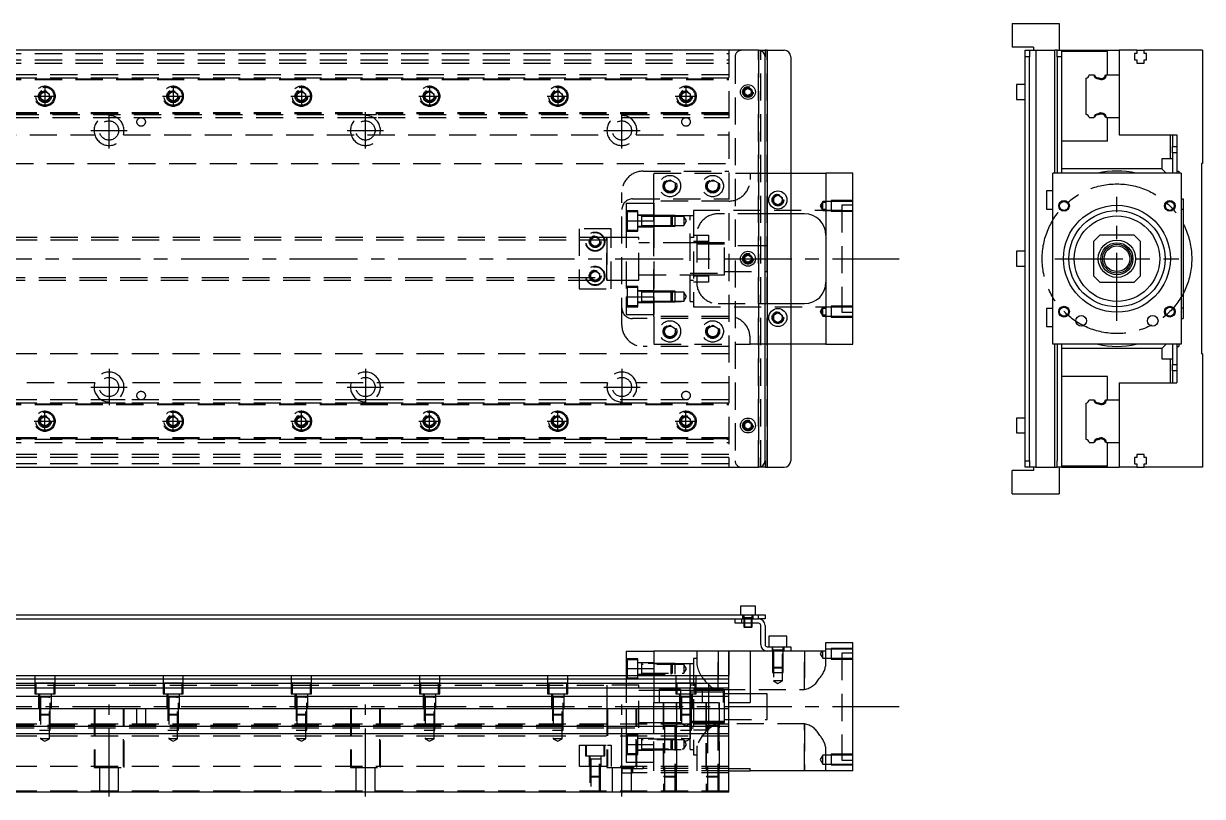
# Model space of a CAD drawing. Extents: x -29 to 1059, y -312 to 112.
# Drawn here: x 507 to 1059, y -251 to 110 of the extents above; entities that cross this region are included whole.
import ezdxf

# ---------------------------------------------------------------- set-up
doc = ezdxf.new("R2010")
doc.units = 0
doc.linetypes.add('CENTER', pattern=[50.8, 31.75, -6.35, 6.35, -6.35])
doc.linetypes.add('DASHED', pattern=[19.05, 12.7, -6.35])
doc.layers.get('0').update_dxf_attribs({"linetype": 'CONTINUOUS'})
doc.layers.add('CENTER', color=1, linetype='CENTER')

msp = doc.modelspace()

# ---------------------------------------------------------------- linework, layer by layer
at = {"color": 7, "linetype": 'CONTINUOUS'}
for p, q in [((969.68, 110), (969.68, 99)), ((969.68, 110), (991.68, 110)), ((991.68, 110), (991.68, 97.5)), ((851, 97.5), (3, 97.5)), ((851, 97.5), (854, 97.5)), ((854, 97.5), (854, 94.5)), ((855, 97.5), (854, 97.5)), ((854, -94.5), (854, 94.5)), ((855, 97.5), (855, -97.5)), ((855, 97.5), (863, 97.5)), ((866, 94.5), (866, -94.5)), ((979.68, 99), (969.68, 99)), ((975.68, 97.5), (977.68, 97.5)), ((975.68, 94.5), (975.68, 97.5)), ((977.68, 94.5), (975.68, 94.5)), ((975.68, -94.5), (975.68, 94.5)), ((977.68, 97.5), (977.68, 94.5)), ((977.68, 97.5), (980.68, 97.5)), ((977.68, -94.5), (977.68, 94.5)), ((979.68, 99), (979.68, 97.5)), ((980.68, 97.5), (980.68, -97.5)), ((980.68, 97.5), (989.68, 97.5)), ((989.68, 40), (989.68, 97.5)), ((990.68, 97.5), (989.68, 97.5)), ((990.68, 97.5), (992.68, 97.5)), ((990.68, 94.5), (990.68, 97.5)), ((992.68, 94.5), (990.68, 94.5)), ((990.68, 94.5), (990.68, 40)), ((992.68, 97.5), (992.68, 94.5)), ((992.68, 97.5), (1019.68, 97.5)), ((1014.18, 97), (992.68, 97)), ((992.68, 94.5), (992.68, 40)), ((1014.18, 86), (1014.18, 97)), ((1019.68, 97.5), (1019.68, 86)), ((1027.98, 97.5), (1019.68, 97.5)), ((1027.98, 96), (1026.83, 96)), ((1026.83, 96), (1026.83, 93)), ((1027.98, 97.5), (1031.38, 97.5)), ((1027.98, 97.5), (1027.98, 96)), ((1031.38, 96), (1031.38, 97.5)), ((1058.68, 97.5), (1031.38, 97.5)), ((1032.53, 96), (1031.38, 96)), ((1032.53, 93), (1032.53, 96)), ((1058.68, 97.5), (1058.68, 44.5)), ((1026.83, 93), (1027.98, 93)), ((1027.98, 93), (1027.98, 91.5)), ((1027.98, 91.5), (1031.38, 91.5)), ((1031.38, 91.5), (1031.38, 93)), ((1031.38, 93), (1032.53, 93)), ((1004.18, 84.460392), (1004.18, 67.539608)), ((1005.719608, 86), (1007.80154, 86)), ((1007.80154, 86), (1008.20668, 86)), ((1013.357372, 86), (1013.861934, 86)), ((1013.861934, 86), (1019.68, 86)), ((1019.68, 86), (1019.68, 66)), ((1019.68, 86), (1019.68, 66)), ((844.5, 78.866026), (846, 79.73205)), ((844.5, 77.133974), (844.5, 78.866026)), ((846, 79.73205), (847.5, 78.866026)), ((847.5, 78.866026), (847.5, 77.133974)), ((971.68, 81.5), (971.68, 78)), ((975.68, 81.5), (971.68, 81.5)), ((971.68, 78), (971.68, 74.5)), ((846, 76.26795), (844.5, 77.133974)), ((847.5, 77.133974), (846, 76.26795)), ((971.68, 74.5), (975.68, 74.5)), ((1005.719608, 66), (1007.80154, 66)), ((1008.20668, 66), (1007.80154, 66)), ((1013.861934, 66), (1013.357372, 66)), ((1013.861934, 66), (1019.68, 66)), ((1014.18, 55), (1014.18, 66)), ((1019.68, 66), (1019.68, 58)), ((1019.68, 58), (1046.68, 58)), ((1043.68, 46.75), (1043.68, 58)), ((1044.68, 58), (1044.68, 52.5)), ((1046.68, 58), (1046.68, 41)), ((1014.18, 55), (992.68, 55)), ((1044.68, 52.5), (1046.68, 52.5)), ((1044.68, 49.5), (1044.68, 52.5)), ((1039.68, 46.75), (1039.68, 42.5)), ((1044.68, 46.75), (1039.68, 46.75)), ((1046.68, 49.5), (1044.68, 49.5)), ((1044.68, 49.5), (1044.68, 40)), ((1058.68, 44.5), (1058.18, 44.5)), ((1058.18, 44.5), (1058.18, -44.5)), ((866, 40), (882.5, 40)), ((882.5, 40), (882.5, -40)), ((895, 40), (882.5, 40)), ((895, -40), (895, 40)), ((988.68, -40), (988.68, 40)), ((1048.68, 40), (988.68, 40)), ((1039.68, 42), (992.68, 42)), ((1039.68, 42.5), (1039.68, 42)), ((1041.68, 40), (1039.68, 42)), ((1046.68, 41), (1047.68, 41)), ((1046.68, 41), (1046.68, 40)), ((1047.68, 41), (1047.68, 40)), ((1048.68, 40), (1048.68, -40)), ((858, 28.6547), (860, 29.809402)), ((858, 26.3453), (858, 28.6547)), ((860, 29.809402), (862, 28.6547)), ((862, 28.6547), (862, 26.3453)), ((985.68, 31.75), (985.68, 27.5)), ((988.68, 31.75), (985.68, 31.75)), ((1048.68, 28), (1049.68, 28)), ((1049.68, 28), (1049.68, -28)), ((860, 25.190598), (858, 26.3453)), ((862, 26.3453), (860, 25.190598)), ((985.68, 27.5), (985.68, 23.25)), ((985.68, 23.25), (988.68, 23.25)), ((1049.68, 23), (1048.68, 23)), ((872.5, 21), (866, 21)), ((1010.68, 11), (1007.68, 8)), ((1007.68, 8), (1007.68, -8)), ((1026.68, 11), (1010.68, 11)), ((1029.68, 8), (1026.68, 11)), ((1029.68, -8), (1029.68, 8)), ((844.5, 0.866026), (846, 1.73205)), ((844.5, -0.866026), (844.5, 0.866026)), ((846, 1.73205), (847.5, 0.866026)), ((847.5, 0.866026), (847.5, -0.866026)), ((971.68, 3.5), (971.68, 0)), ((975.68, 3.5), (971.68, 3.5)), ((846, -1.73205), (844.5, -0.866026)), ((847.5, -0.866026), (846, -1.73205)), ((971.68, 0), (971.68, -3.5)), ((971.68, -3.5), (975.68, -3.5)), ((1007.68, -8), (1010.68, -11)), ((1010.68, -11), (1026.68, -11)), ((1026.68, -11), (1029.68, -8)), ((866, -21), (872.5, -21)), ((858, -26.3453), (860, -25.190598)), ((858, -28.6547), (858, -26.3453)), ((860, -25.190598), (862, -26.3453)), ((862, -26.3453), (862, -28.6547)), ((985.68, -23.25), (985.68, -27.5)), ((988.68, -23.25), (985.68, -23.25)), ((985.68, -27.5), (985.68, -31.75)), ((1048.68, -23), (1049.68, -23)), ((860, -29.809402), (858, -28.6547)), ((862, -28.6547), (860, -29.809402)), ((985.68, -31.75), (988.68, -31.75)), ((1048.68, -28), (1049.68, -28)), ((882.5, -40), (866, -40)), ((882.5, -40), (895, -40)), ((1048.68, -40), (988.68, -40)), ((989.68, -97.5), (989.68, -40)), ((990.68, -40), (990.68, -94.5)), ((992.68, -40), (992.68, -94.5)), ((1039.68, -42), (992.68, -42)), ((1039.68, -42), (1041.68, -40)), ((1039.68, -42), (1039.68, -42.5)), ((1039.68, -42.5), (1039.68, -46.75)), ((1044.68, -40), (1044.68, -49.5)), ((1046.28, -39.999994), (1046.28, -40.000852)), ((1046.68, -40), (1046.68, -41)), ((1046.68, -41), (1046.68, -58)), ((1046.68, -41), (1047.68, -41)), ((1047.68, -40), (1047.68, -41)), ((1039.68, -46.75), (1044.68, -46.75)), ((1043.68, -58), (1043.68, -46.75)), ((1044.68, -49.5), (1046.68, -49.5)), ((1044.68, -52.5), (1044.68, -49.5)), ((1058.68, -44.5), (1058.18, -44.5)), ((1058.68, -44.5), (1058.68, -97.5)), ((1014.18, -55), (992.68, -55)), ((1014.18, -66), (1014.18, -55)), ((1046.68, -52.5), (1044.68, -52.5)), ((1044.68, -52.5), (1044.68, -58)), ((1019.68, -58), (1019.68, -66)), ((1019.68, -58), (1046.68, -58)), ((1005.719608, -66), (1007.80154, -66)), ((1007.80154, -66), (1008.20668, -66)), ((1013.357372, -66), (1013.861934, -66)), ((1013.861934, -66), (1019.68, -66)), ((1019.68, -66), (1019.68, -86)), ((1019.68, -66), (1019.68, -86)), ((1004.18, -67.539608), (1004.18, -84.460392)), ((844.5, -77.133974), (846, -76.26795)), ((844.5, -78.866026), (844.5, -77.133974)), ((846, -76.26795), (847.5, -77.133974)), ((847.5, -77.133974), (847.5, -78.866026)), ((971.68, -74.5), (971.68, -78)), ((975.68, -74.5), (971.68, -74.5)), ((846, -79.73205), (844.5, -78.866026)), ((847.5, -78.866026), (846, -79.73205)), ((971.68, -78), (971.68, -81.5)), ((971.68, -81.5), (975.68, -81.5)), ((1005.719608, -86), (1007.80154, -86)), ((1008.20668, -86), (1007.80154, -86)), ((1013.861934, -86), (1013.357372, -86)), ((1013.861934, -86), (1019.68, -86)), ((1014.18, -97), (1014.18, -86)), ((1019.68, -86), (1019.68, -97.5)), ((1027.98, -93), (1026.83, -93)), ((1026.83, -93), (1026.83, -96)), ((1031.38, -91.5), (1027.98, -91.5)), ((1027.98, -91.5), (1027.98, -93)), ((1031.38, -93), (1031.38, -91.5)), ((1032.53, -93), (1031.38, -93)), ((1032.53, -96), (1032.53, -93)), ((3, -97.5), (851, -97.5)), ((854, -97.5), (851, -97.5)), ((854, -94.5), (854, -97.5)), ((854, -97.5), (855, -97.5)), ((855, -97.5), (863, -97.5)), ((969.68, -110), (969.68, -99)), ((979.68, -99), (969.68, -99)), ((975.68, -94.5), (977.68, -94.5)), ((975.68, -97.5), (975.68, -94.5)), ((977.68, -97.5), (975.68, -97.5)), ((977.68, -94.5), (977.68, -97.5)), ((980.68, -97.5), (977.68, -97.5)), ((979.68, -97.5), (979.68, -99)), ((980.68, -97.5), (989.68, -97.5)), ((989.68, -97.5), (990.68, -97.5)), ((990.68, -97.5), (990.68, -94.5)), ((992.68, -97.5), (990.68, -97.5)), ((991.68, -97.5), (991.68, -110)), ((992.68, -94.5), (992.68, -97.5)), ((1014.18, -97), (992.68, -97)), ((992.68, -97.5), (1019.68, -97.5)), ((1027.98, -97.5), (1019.68, -97.5)), ((1026.83, -96), (1027.98, -96)), ((1027.98, -96), (1027.98, -97.5)), ((1027.98, -97.5), (1031.38, -97.5)), ((1031.38, -97.5), (1031.38, -96)), ((1031.38, -96), (1032.53, -96)), ((1058.68, -97.5), (1031.38, -97.5)), ((969.68, -110), (991.68, -110)), ((849.5, -162.49), (842.5, -162.49)), ((842.5, -162.49), (842.5, -166.49)), ((849.5, -166.49), (849.5, -162.49)), ((502, -166.49), (851, -166.49)), ((502, -168.49), (843, -168.49)), ((840, -170.49), (840, -168.49)), ((843, -170.49), (840, -170.49)), ((843, -168.49), (851, -168.49)), ((843, -168.49), (843, -170.49)), ((843, -168.49), (851, -168.49)), ((851, -170.49), (843, -170.49)), ((844, -170.49002), (844, -172.14)), ((844.35, -170.49002), (844.35, -172.49)), ((847.65, -172.49), (847.65, -170.49002)), ((848, -172.14), (848, -170.49002)), ((851, -168.49), (851, -166.49)), ((851, -166.49), (854, -166.49)), ((854, -168.49), (851, -168.49)), ((854, -166.49), (854, -168.49)), ((844, -172.14), (848, -172.14)), ((844, -172.14), (844.35, -172.49)), ((847.65, -172.49), (844.35, -172.49)), ((847.65, -172.49), (848, -172.14)), ((852, -180.49), (852, -171.49)), ((854, -171.49), (854, -180.49)), ((864.25, -176.49), (855.75, -176.49)), ((855.75, -176.49), (855.75, -181.49)), ((864.25, -181.49), (864.25, -176.49)), ((855, -181.49), (863, -181.49)), ((863, -183.49), (863, -181.49)), ((863, -181.49), (866, -181.49)), ((866, -181.49), (866, -183.49)), ((882.5, -179.49), (895, -179.49)), ((882.5, -183.49), (882.5, -179.49)), ((895, -239.49), (895, -179.49)), ((789, -183.49), (802, -183.49)), ((789, -183.49), (789, -191.70658)), ((802, -183.49), (802, -194.99)), ((837, -183.49), (802, -183.49)), ((837, -194.99), (837, -183.49)), ((847, -183.49), (837, -183.49)), ((847, -183.49), (847, -207.49)), ((855, -183.49), (847, -183.49)), ((863, -183.49), (855, -183.49)), ((866, -183.49), (863, -183.49)), ((882.5, -183.49), (866, -183.49)), ((789, -191.70658), (789, -194.99)), ((789, -191.70658), (802, -191.70658)), ((501.5, -194.99), (837, -194.99)), ((501.5, -196.529608), (837, -196.529608)), ((837, -249.49), (837, -194.99)), ((837, -198.61154), (501.5, -198.61154)), ((837, -200.826666), (501.5, -200.826666)), ((819, -201.989994), (819, -216.990006)), ((820.5, -202.74), (819, -202.74)), ((821.25, -202.74), (820.5, -202.74)), ((824.5, -202.74), (821.25, -202.74)), ((827.5, -202.74), (824.5, -202.74)), ((834.5, -202.74), (827.5, -202.74)), ((835, -202.74), (834.5, -202.74)), ((501.5, -204.671934), (837, -204.671934)), ((819, -209.49), (819, -216.990006)), ((837, -207.49), (847, -207.49)), ((837, -210.49), (17, -210.49)), ((837, -218.79), (17, -218.79)), ((819, -216.24), (835, -216.24)), ((837, -222.19), (17, -222.19)), ((837, -238.49), (847, -238.49)), ((837, -239.49), (847, -239.49)), ((847, -239.49), (847, -238.49)), ((895, -239.49), (847, -239.49)), ((837, -249.49), (17, -249.49))]:
    msp.add_line(p, q, dxfattribs=at)
at = {"color": 3, "linetype": 'DASHED'}
for p, q in [((17, 96), (837, 96)), ((837, 97.5), (837, -97.5)), ((840, 94.5), (840, -94.5)), ((851, -97.5), (851, 97.5)), ((851, 97.5), (851, -97.5)), ((852, -97.5), (852, 97.5)), ((855, -97.5), (855, 97.5)), ((17, 93), (837, 93)), ((17, 91.5), (837, 91.5)), ((17, 84.204452), (837, 84.204452)), ((17, 84.2), (837, 84.2)), ((17, 83.8), (837, 83.8)), ((837, 86), (501.5, 86)), ((837, 84.460392), (501.5, 84.460392)), ((515, 77.1547), (517, 78.309402)), ((517, 78.309402), (519, 77.1547)), ((575, 77.1547), (577, 78.309402)), ((577, 78.309402), (579, 77.1547)), ((635, 77.1547), (637, 78.309402)), ((637, 78.309402), (639, 77.1547)), ((695, 77.1547), (697, 78.309402)), ((697, 78.309402), (699, 77.1547)), ((755, 77.1547), (757, 78.309402)), ((757, 78.309402), (759, 77.1547)), ((815, 77.1547), (817, 78.309402)), ((817, 78.309402), (819, 77.1547)), ((844, 78), (844.030168, 78.346066)), ((514.5, 76), (514.512884, 76.253488)), ((515, 74.8453), (515, 77.1547)), ((517, 73.690598), (515, 74.8453)), ((519, 74.8453), (517, 73.690598)), ((519, 77.1547), (519, 74.8453)), ((574.5, 76), (574.512884, 76.253488)), ((575, 74.8453), (575, 77.1547)), ((577, 73.690598), (575, 74.8453)), ((579, 74.8453), (577, 73.690598)), ((579, 77.1547), (579, 74.8453)), ((634.5, 76), (634.512884, 76.253488)), ((635, 74.8453), (635, 77.1547)), ((637, 73.690598), (635, 74.8453)), ((639, 74.8453), (637, 73.690598)), ((639, 77.1547), (639, 74.8453)), ((694.5, 76), (694.512884, 76.253488)), ((695, 74.8453), (695, 77.1547)), ((697, 73.690598), (695, 74.8453)), ((699, 74.8453), (697, 73.690598)), ((699, 77.1547), (699, 74.8453)), ((755, 74.8453), (755, 77.1547)), ((757, 73.690598), (755, 74.8453)), ((759, 74.8453), (757, 73.690598)), ((759, 77.1547), (759, 74.8453)), ((759.483582, 76.286038), (759.5, 76)), ((814.5, 76), (814.518502, 76.303588)), ((815, 74.8453), (815, 77.1547)), ((817, 73.690598), (815, 74.8453)), ((819, 74.8453), (817, 73.690598)), ((819, 77.1547), (819, 74.8453)), ((837, 68.2), (17, 68.2)), ((837, 67.8), (17, 67.8)), ((837, 67.795548), (17, 67.795548)), ((501.5, 67.539608), (837, 67.539608)), ((539.5, 67.539608), (554.5, 67.539608)), ((659.5, 67.539608), (674.5, 67.539608)), ((501.5, 66), (837, 66)), ((539.5, 66), (554.5, 66)), ((659.5, 66), (674.5, 66)), ((433.708204, 58), (540.291796, 58)), ((553.708204, 58), (780.291796, 58)), ((793.708204, 58), (837, 58)), ((22.640312, 44.5), (837, 44.5)), ((797, 41), (837, 41)), ((802, 27), (802, 40)), ((802, 40), (847, 40)), ((847, 40), (847, 37)), ((847, 40), (854, 40)), ((854, 40), (866, 40)), ((806.5, 34), (806.520026, 34.346056)), ((807, 35.443376), (809.5, 36.886752)), ((807, 32.556624), (807, 35.443376)), ((809.5, 36.886752), (812, 35.443376)), ((812, 35.443376), (812, 32.556624)), ((826.5, 34), (826.520026, 34.346056)), ((827, 35.443376), (829.5, 36.886752)), ((827, 32.556624), (827, 35.443376)), ((829.5, 36.886752), (832, 35.443376)), ((832, 35.443376), (832, 32.556624)), ((787, -31), (787, 31)), ((792, 28), (837, 28)), ((809.5, 31.113248), (807, 32.556624)), ((812, 32.556624), (809.5, 31.113248)), ((829.5, 31.113248), (827, 32.556624)), ((832, 32.556624), (829.5, 31.113248)), ((862.483582, 27.786038), (862.5, 27.5)), ((789, 26), (802, 26)), ((789, 26), (789, 17.78342)), ((794.5, 22.42767), (789, 22.42767)), ((794.5, 12.92767), (794.5, 22.42767)), ((837, 27), (802, 27)), ((802, 17.78342), (802, 27)), ((802, 26), (802, 17.78342)), ((820.5, 22.5), (820.5, -22.5)), ((890, 22.5), (820.5, 22.5)), ((881, 26.848738), (879.787564, 24.748738)), ((879.787564, 24.748738), (881, 22.648738)), ((880.516436, 24.911344), (880.560666, 25.226886)), ((880.560666, 25.226886), (880.663852, 25.611128)), ((880.663852, 25.611128), (880.802956, 25.985522)), ((880.802956, 25.985522), (881, 26.435254)), ((881, 26.435254), (881, 26.848738)), ((885, 26.848738), (881, 26.848738)), ((881, 23.06222), (881, 26.435794)), ((881, 26.435254), (882.5, 26.435254)), ((881, 22.648738), (881, 23.06222)), ((882.5, 23.06222), (881, 23.06222)), ((881, 22.648738), (885, 22.648738)), ((885, 27.248732), (885, 22.248742)), ((895, 27.248732), (885, 27.248732)), ((895, 26.848738), (885, 26.848738)), ((885, 22.648738), (895, 22.648738)), ((885, 22.248742), (895, 22.248742)), ((890, 25), (890, -25)), ((895, 25), (890, 25)), ((789, 17.78342), (789, -17.78342)), ((789, 17.78342), (802, 17.78342)), ((789.5, 21.92767), (789.5, 13.42767)), ((794.5, 21.92767), (789.5, 21.92767)), ((802, 20.42767), (794.5, 20.42767)), ((796.105, 20.17767), (794.5, 20.17767)), ((801.99998, 20.17767), (796.095, 20.17767)), ((796.1, 20.177674), (796.1, 15.177664)), ((796.1, 20.17767), (796.1, 19.92022)), ((796.1, 19.920202), (796.1, 20.17767)), ((801.99998, 19.77767), (796.1, 19.77767)), ((810.1, 20.17767), (802, 20.17767)), ((810.1, 20.177664), (802, 20.177664)), ((819, 20), (802, 20)), ((819, 20), (802, 20)), ((810.5, 19.77767), (802, 19.77767)), ((810.5, 19.77767), (802, 19.77767)), ((802, 17.78342), (802, -17.78342)), ((802, -17.78342), (802, 17.78342)), ((810.1, 15.17767), (810.1, 20.17767)), ((810.5, 19.77767), (810.1, 20.17767)), ((812, 20.177664), (810.10002, 20.177664)), ((810.5, 19.77767), (810.5, 15.57767)), ((812, 19.77767), (810.50002, 19.77767)), ((812, 15.177674), (812, 20.177664)), ((816, 19.77767), (812, 19.77767)), ((816, 19.77767), (816, 15.57767)), ((817.212436, 17.67767), (816, 19.77767)), ((816, 15.57767), (817.212436, 17.67767)), ((819, -20), (819, 20)), ((820.5, 20), (819, 20)), ((854, 21), (832, 21)), ((866, 21), (854, 21)), ((782, 14), (767, 14)), ((767, 14), (767, -14)), ((782, -14), (782, 14)), ((789, 12.92767), (794.5, 12.92767)), ((789.5, 13.42767), (794.5, 13.42767)), ((794.5, 15.17767), (796.105, 15.17767)), ((794.5, 14.92767), (802, 14.92767)), ((796.095, 15.17767), (801.99998, 15.17767)), ((796.1, 15.57767), (801.99998, 15.57767)), ((796.1, 15.17767), (796.1, 15.435118)), ((796.1, 15.435068), (796.1, 15.17767)), ((802, 15.57767), (810.5, 15.57767)), ((802, 15.57767), (810.5, 15.57767)), ((802, 15.177674), (810.1, 15.177674)), ((802, 15.17767), (810.1, 15.17767)), ((810.1, 15.17767), (810.5, 15.57767)), ((810.10002, 15.177674), (812, 15.177674)), ((810.50002, 15.57767), (812, 15.57767)), ((812, 15.57767), (816, 15.57767)), ((780.005, 10), (457.00002, 10)), ((780, 8.75), (457.00002, 8.75)), ((772, 8), (772.018502, 8.303588)), ((772.5, 9.1547), (774.5, 10.309402)), ((772.5, 6.8453), (772.5, 9.1547)), ((774.5, 5.690598), (772.5, 6.8453)), ((774.5, 10.309402), (776.5, 9.1547)), ((776.5, 6.8453), (774.5, 5.690598)), ((776.5, 9.1547), (776.5, 6.8453)), ((789, 10), (779.995, 10)), ((780, 10.000006), (780, -10.000006)), ((780, 10.000006), (780, -10.000006)), ((780, -10), (780, 10)), ((780, 10), (780, 8.95213)), ((795, 10), (789, 10)), ((795, 10), (789, 10)), ((795, -10), (795, 10)), ((795, -10), (795, 10)), ((819.005, 7.5), (795, 7.5)), ((818.995, 7.5), (795, 7.5)), ((827.5, 7.5), (818.995, 7.5)), ((819.005, 7.5), (818.995, 7.5)), ((820.5, 10), (819, 10)), ((835, 6.75), (819, 6.75)), ((827.5, 7.5), (819.005, 7.5)), ((820.5, 11), (827.5, 11)), ((827.5, 8), (820.5, 8)), ((822, 11), (822, -11)), ((827.5, 11), (827.5, 8)), ((827.5, 8), (827.5, -8)), ((835, 7.5), (827.5, 7.5)), ((835, -7.5), (835, 7.5)), ((854, 6), (835, 6)), ((855, 6), (854, 6)), ((855, -6), (855, 6)), ((847.973226, 0.326156), (848, 0)), ((457.00002, -8.75), (780, -8.75)), ((457.00002, -10), (780.005, -10)), ((772, -8), (772.018502, -7.696412)), ((772.5, -6.8453), (774.5, -5.690598)), ((772.5, -9.1547), (772.5, -6.8453)), ((774.5, -10.309402), (772.5, -9.1547)), ((774.5, -5.690598), (776.5, -6.8453)), ((776.5, -9.1547), (774.5, -10.309402)), ((776.5, -6.8453), (776.5, -9.1547)), ((779.995, -10), (789, -10)), ((780, -8.95261), (780, -10)), ((789, -10), (795, -10)), ((789, -10), (795, -10)), ((795, -7.5), (819.005, -7.5)), ((795, -7.5), (818.995, -7.5)), ((818.995, -7.5), (827.5, -7.5)), ((818.995, -7.5), (819.005, -7.5)), ((819, -6.75), (835, -6.75)), ((819, -10), (820.5, -10)), ((819.005, -7.5), (827.5, -7.5)), ((820.5, -8), (827.5, -8)), ((827.5, -11), (820.5, -11)), ((827.5, -7.5), (835, -7.5)), ((827.5, -8), (827.5, -11)), ((835, -6), (854, -6)), ((854, -6), (855, -6)), ((767, -14), (782, -14)), ((794.5, -12.92767), (789, -12.92767)), ((789.5, -13.42767), (789.5, -21.92767)), ((794.5, -13.42767), (789.5, -13.42767)), ((794.5, -22.42767), (794.5, -12.92767)), ((802, -14.92767), (794.5, -14.92767)), ((796.105, -15.17767), (794.5, -15.17767)), ((801.99998, -15.17767), (796.095, -15.17767)), ((796.1, -15.177664), (796.1, -20.177674)), ((796.1, -15.177664), (796.1, -20.177674)), ((796.1, -15.17767), (796.1, -15.435118)), ((796.1, -15.435136), (796.1, -15.17767)), ((801.99998, -15.57767), (796.1, -15.57767)), ((810.1, -15.17767), (802, -15.17767)), ((810.1, -15.177674), (802, -15.177674)), ((810.5, -15.57767), (802, -15.57767)), ((810.5, -15.57767), (802, -15.57767)), ((810.1, -20.17767), (810.1, -15.17767)), ((810.5, -15.57767), (810.1, -15.17767)), ((812, -15.177674), (810.10002, -15.177674)), ((810.5, -15.57767), (810.5, -19.77767)), ((812, -15.57767), (810.50002, -15.57767)), ((812, -20.177664), (812, -15.177674)), ((816, -15.57767), (812, -15.57767)), ((816, -15.57767), (816, -19.77767)), ((817.212436, -17.67767), (816, -15.57767)), ((789, -17.78342), (802, -17.78342)), ((789, -17.78342), (789, -26)), ((789.5, -21.92767), (794.5, -21.92767)), ((794.5, -20.17767), (796.105, -20.17767)), ((794.5, -20.42767), (802, -20.42767)), ((796.095, -20.17767), (801.99998, -20.17767)), ((796.1, -19.77767), (801.99998, -19.77767)), ((796.1, -20.17767), (796.1, -19.92022)), ((796.1, -19.920272), (796.1, -20.17767)), ((802, -17.78342), (802, -26)), ((802, -27), (802, -17.78342)), ((802, -19.77767), (810.5, -19.77767)), ((802, -19.77767), (810.5, -19.77767)), ((802, -20), (819, -20)), ((802, -20), (819, -20)), ((802, -20.177664), (810.1, -20.177664)), ((802, -20.17767), (810.1, -20.17767)), ((810.1, -20.17767), (810.5, -19.77767)), ((810.10002, -20.177664), (812, -20.177664)), ((810.50002, -19.77767), (812, -19.77767)), ((812, -19.77767), (816, -19.77767)), ((816, -19.77767), (817.212436, -17.67767)), ((819, -20), (820.5, -20)), ((832, -21), (854, -21)), ((854, -21), (866, -21)), ((789, -22.42767), (794.5, -22.42767)), ((789, -26), (802, -26)), ((837, -27), (802, -27)), ((802, -27), (802, -40)), ((820.5, -22.5), (890, -22.5)), ((862.483582, -27.213962), (862.5, -27.5)), ((881, -22.648738), (879.787564, -24.748738)), ((879.787564, -24.748738), (881, -26.848738)), ((880.516436, -24.586132), (880.560666, -24.27059)), ((880.560666, -24.27059), (880.663852, -23.886348)), ((880.663852, -23.886348), (880.802956, -23.511954)), ((880.802956, -23.511954), (881, -23.06222)), ((881, -23.06222), (881, -22.648738)), ((885, -22.648738), (881, -22.648738)), ((881, -26.435254), (881, -23.06168)), ((881, -23.06222), (882.5, -23.06222)), ((881, -26.848738), (881, -26.435254)), ((882.5, -26.435254), (881, -26.435254)), ((881, -26.848738), (885, -26.848738)), ((885, -22.248742), (885, -27.248732)), ((895, -22.248742), (885, -22.248742)), ((895, -22.648738), (885, -22.648738)), ((885, -26.848738), (895, -26.848738)), ((885, -27.248732), (895, -27.248732)), ((890, -25), (895, -25)), ((837, -28), (792, -28)), ((807, -32.556624), (809.5, -31.113248)), ((807, -35.443376), (807, -32.556624)), ((809.5, -31.113248), (812, -32.556624)), ((812, -32.556624), (812, -35.443376)), ((827, -32.556624), (829.5, -31.113248)), ((827, -35.443376), (827, -32.556624)), ((829.5, -31.113248), (832, -32.556624)), ((832, -32.556624), (832, -35.443376)), ((806.5, -34), (806.520026, -33.653944)), ((809.5, -36.886752), (807, -35.443376)), ((812, -35.443376), (809.5, -36.886752)), ((826.5, -34), (826.520026, -33.653944)), ((829.5, -36.886752), (827, -35.443376)), ((832, -35.443376), (829.5, -36.886752)), ((847, -40), (847, -37)), ((837, -41), (797, -41)), ((802, -40), (847, -40)), ((854, -40), (847, -40)), ((866, -40), (854, -40)), ((837, -44.5), (22.640312, -44.5)), ((540.291796, -58), (433.708204, -58)), ((780.291796, -58), (553.708204, -58)), ((837, -58), (793.708204, -58)), ((837, -66), (501.5, -66)), ((554.5, -66), (539.5, -66)), ((674.5, -66), (659.5, -66)), ((17, -67.795548), (837, -67.795548)), ((17, -67.8), (837, -67.8)), ((17, -68.2), (837, -68.2)), ((837, -67.539608), (501.5, -67.539608)), ((554.5, -67.539608), (539.5, -67.539608)), ((674.5, -67.539608), (659.5, -67.539608)), ((515, -74.8453), (517, -73.690598)), ((515, -77.1547), (515, -74.8453)), ((517, -78.309402), (515, -77.1547)), ((517, -73.690598), (519, -74.8453)), ((519, -77.1547), (517, -78.309402)), ((519, -74.8453), (519, -77.1547)), ((519.483582, -75.713962), (519.5, -76)), ((575, -74.8453), (577, -73.690598)), ((575, -77.1547), (575, -74.8453)), ((577, -78.309402), (575, -77.1547)), ((577, -73.690598), (579, -74.8453)), ((579, -77.1547), (577, -78.309402)), ((579, -74.8453), (579, -77.1547)), ((579.483582, -75.713962), (579.5, -76)), ((635, -74.8453), (637, -73.690598)), ((635, -77.1547), (635, -74.8453)), ((637, -78.309402), (635, -77.1547)), ((637, -73.690598), (639, -74.8453)), ((639, -77.1547), (637, -78.309402)), ((639, -74.8453), (639, -77.1547)), ((639.483582, -75.713962), (639.5, -76)), ((695, -74.8453), (697, -73.690598)), ((695, -77.1547), (695, -74.8453)), ((697, -78.309402), (695, -77.1547)), ((697, -73.690598), (699, -74.8453)), ((699, -77.1547), (697, -78.309402)), ((699, -74.8453), (699, -77.1547)), ((699.483582, -75.713962), (699.5, -76)), ((754.5, -76), (754.518502, -75.696412)), ((755, -74.8453), (757, -73.690598)), ((755, -77.1547), (755, -74.8453)), ((757, -78.309402), (755, -77.1547)), ((757, -73.690598), (759, -74.8453)), ((759, -77.1547), (757, -78.309402)), ((759, -74.8453), (759, -77.1547)), ((814.5, -76), (814.518502, -75.696412)), ((815, -74.8453), (817, -73.690598)), ((815, -77.1547), (815, -74.8453)), ((817, -78.309402), (815, -77.1547)), ((817, -73.690598), (819, -74.8453)), ((819, -77.1547), (817, -78.309402)), ((819, -74.8453), (819, -77.1547)), ((847.973226, -77.673844), (848, -78)), ((837, -83.8), (17, -83.8)), ((837, -84.2), (17, -84.2)), ((837, -84.204452), (17, -84.204452)), ((17, -84.460392), (837, -84.460392)), ((17, -86), (837, -86)), ((837, -91.5), (17, -91.5)), ((837, -93), (17, -93)), ((837, -96), (17, -96)), ((843.5, -166.49), (843.5, -168.49)), ((848.000006, -167.89), (843.999994, -167.89)), ((844, -166.49), (844, -170.49)), ((844.000006, -168.49), (844.000006, -170.49)), ((844.35, -167.89), (844.35, -170.49)), ((847.65, -170.49), (847.65, -167.89)), ((847.999994, -170.49), (847.999994, -168.49)), ((848, -170.49), (848, -166.49)), ((848.5, -168.49), (848.5, -166.49)), ((857.25, -181.49), (857.25, -183.49)), ((857.500006, -181.49), (857.500006, -193.49)), ((862.499994, -193.49), (862.499994, -181.49)), ((862.75, -183.49), (862.75, -181.49)), ((794.5, -187.06233), (789, -187.06233)), ((789.5, -187.56233), (789.5, -191.81233)), ((794.5, -187.56233), (789.5, -187.56233)), ((794.5, -196.56233), (794.5, -187.06233)), ((820.5, -186.99), (820.5, -231.99)), ((822, -186.99), (820.5, -186.99)), ((822, -183.49), (822, -189.862214)), ((832, -201.412252), (832, -183.49)), ((832, -183.49), (832, -201.412252)), ((837, -183.49), (837, -194.99)), ((862.500006, -183.09), (857.499994, -183.09)), ((857.9, -183.09), (857.9, -197.49)), ((862.1, -197.49), (862.1, -183.09)), ((872.5, -183.49), (872.5, -201.412252)), ((872.5, -201.412252), (872.5, -183.49)), ((880.509982, -183.49), (879.787564, -184.741262)), ((879.787564, -184.741262), (881, -186.841262)), ((881, -186.841262), (881, -183.49)), ((881, -186.841262), (885, -186.841262)), ((885, -182.641262), (882.5, -182.641262)), ((882.5, -189.862214), (882.5, -183.49)), ((890, -186.99), (882.5, -186.99)), ((885, -182.241268), (885, -187.241258)), ((895, -182.241268), (885, -182.241268)), ((895, -182.641262), (885, -182.641262)), ((885, -186.841262), (895, -186.841262)), ((885, -187.241258), (895, -187.241258)), ((890, -184.49), (890, -234.49)), ((895, -184.49), (890, -184.49)), ((789.5, -191.81233), (789.5, -194.99)), ((802, -189.06233), (794.5, -189.06233)), ((812, -189.312336), (794.5, -189.312336)), ((796.1, -189.312326), (796.1, -194.312336)), ((816, -189.71233), (796.1, -189.71233)), ((810.27767, -189.49), (802, -189.49)), ((810.1, -191.81233), (810.1, -189.31233)), ((810.5, -189.71233), (810.1, -189.31233)), ((810.1, -194.31233), (810.1, -191.81233)), ((812, -189.49), (810.27767, -189.49)), ((810.5, -189.71233), (810.50002, -193.91233)), ((812, -194.312326), (812, -189.312336)), ((819, -189.49), (812, -189.49)), ((816, -189.71233), (816, -193.91233)), ((817.212436, -191.81233), (816, -189.71233)), ((816, -193.91233), (817.212436, -191.81233)), ((819, -198.49), (819, -189.49)), ((820.5, -189.49), (819, -189.49)), ((857.5, -191.09), (862.5, -191.09)), ((857.5, -191.09), (857.9, -191.49)), ((862.1, -191.49), (857.9, -191.49)), ((862.1, -191.49), (862.5, -191.09)), ((512.25, -194.99), (512.25, -203.49)), ((521.25, -198.49), (512.75, -198.49)), ((512.75, -198.49), (512.75, -203.49)), ((521.25, -203.49), (521.25, -198.49)), ((521.75, -203.49), (521.75, -194.99)), ((572.25, -194.99), (572.25, -203.49)), ((581.25, -198.49), (572.75, -198.49)), ((572.75, -198.49), (572.75, -203.49)), ((581.25, -203.49), (581.25, -198.49)), ((581.75, -203.49), (581.75, -194.99)), ((632.25, -194.99), (632.25, -203.49)), ((641.25, -198.49), (632.75, -198.49)), ((632.75, -198.49), (632.75, -203.49)), ((641.25, -203.49), (641.25, -198.49)), ((641.75, -203.49), (641.75, -194.99)), ((692.25, -194.99), (692.25, -203.49)), ((701.25, -198.49), (692.75, -198.49)), ((692.75, -198.49), (692.75, -203.49)), ((701.25, -203.49), (701.25, -198.49)), ((701.75, -203.49), (701.75, -194.99)), ((752.25, -194.99), (752.25, -203.49)), ((761.25, -198.49), (752.75, -198.49)), ((752.75, -198.49), (752.75, -203.49)), ((761.25, -203.49), (761.25, -198.49)), ((761.75, -203.49), (761.75, -194.99)), ((789, -194.99), (789, -210.49)), ((789, -196.56233), (794.5, -196.56233)), ((789.5, -194.99), (789.5, -196.06233)), ((789.5, -196.06233), (794.5, -196.06233)), ((794.5, -194.312326), (812, -194.312326)), ((794.5, -194.56233), (802, -194.56233)), ((796.1, -193.91233), (816, -193.91233)), ((802, -194.99), (802, -207.49)), ((810.1, -194.31233), (810.5, -193.91233)), ((812.25, -194.99), (812.25, -203.49)), ((821.25, -198.49), (812.75, -198.49)), ((812.75, -198.49), (812.75, -203.49)), ((819, -198.49), (819, -200.99)), ((821.25, -198.49), (827.5, -198.49)), ((821.25, -203.49), (821.25, -198.49)), ((821.75, -203.49), (821.75, -194.99)), ((827.5, -198.49), (827.5, -201.49)), ((857.500006, -193.49), (862.499994, -193.49)), ((860, -197.49), (857.9, -197.49)), ((857.9, -197.49), (860, -198.702436)), ((862.1, -197.49), (860, -197.49)), ((860, -198.702436), (862.1, -197.49)), ((42, -199.489994), (780, -199.489994)), ((42, -200.739994), (780, -200.739994)), ((512.25, -203.49), (521.75, -203.49)), ((514, -203.49), (514, -210.49)), ((514.500006, -203.49), (514.500006, -220.49)), ((519.499994, -220.49), (519.499994, -203.49)), ((520, -210.49), (520, -203.49)), ((572.25, -203.49), (581.75, -203.49)), ((574, -203.49), (574, -210.49)), ((574.500006, -203.49), (574.500006, -220.49)), ((579.499994, -220.49), (579.499994, -203.49)), ((580, -210.49), (580, -203.49)), ((632.25, -203.49), (641.75, -203.49)), ((634, -203.49), (634, -210.49)), ((634.500006, -203.49), (634.500006, -220.49)), ((639.499994, -220.49), (639.499994, -203.49)), ((640, -210.49), (640, -203.49)), ((692.25, -203.49), (701.75, -203.49)), ((694, -203.49), (694, -210.49)), ((694.500006, -203.49), (694.500006, -220.49)), ((699.499994, -220.49), (699.499994, -203.49)), ((700, -210.49), (700, -203.49)), ((752.25, -203.49), (761.75, -203.49)), ((754, -203.49), (754, -210.49)), ((754.500006, -203.49), (754.500006, -220.49)), ((759.499994, -220.49), (759.499994, -203.49)), ((760, -210.49), (760, -203.49)), ((780, -199.49), (779.995, -199.49)), ((780, -199.489994), (780, -219.49)), ((795, -199.49), (780, -199.49)), ((780.005, -199.49), (780, -199.49)), ((780, -199.490502), (780, -199.49)), ((795, -219.49), (795, -199.49)), ((802, -201.99), (795, -201.99)), ((804.5, -201.99), (802, -201.99)), ((812.75, -201.49), (804.5, -201.49)), ((804.5, -201.49), (804.5, -207.49)), ((812.75, -201.99), (804.5, -201.99)), ((812.25, -203.49), (821.75, -203.49)), ((814.5, -201.49), (812.75, -201.49)), ((814.5, -201.99), (812.75, -201.99)), ((814, -203.49), (814, -210.49)), ((814.5, -201.49), (814.5, -207.49)), ((819, -201.99), (814.5, -201.99)), ((814.500006, -203.49), (814.500006, -220.49)), ((819, -201.99), (818.995, -201.99)), ((820.5, -199.49), (819, -199.49)), ((819, -203.49), (819, -200.99)), ((820.5, -201.99), (819, -201.99)), ((819.005, -201.99), (819, -201.99)), ((819, -205.088864), (819, -203.49)), ((819.499994, -220.49), (819.499994, -203.49)), ((819.5, -205.09), (819.5, -203.49)), ((820, -210.49), (820, -203.49)), ((820, -210.49), (820, -203.49)), ((821.25, -201.49), (820.5, -201.49)), ((821.25, -201.99), (820.5, -201.99)), ((824.5, -201.49), (821.25, -201.49)), ((824.5, -201.99), (821.25, -201.99)), ((834.5, -201.49), (824.5, -201.49)), ((824.5, -201.49), (824.5, -207.49)), ((827.5, -201.99), (824.5, -201.99)), ((827.5, -201.49), (827.5, -207.49)), ((834.5, -201.99), (827.5, -201.99)), ((832, -201.412252), (872.5, -201.412252)), ((834.5, -207.49), (834.5, -201.49)), ((835, -201.99), (834.5, -201.99)), ((835, -207.49), (835, -201.99)), ((837, -203.49), (835, -203.49)), ((847, -203.49), (837, -203.49)), ((855, -203.49), (847, -203.49)), ((855, -209.49), (855, -203.49)), ((519.500006, -205.09), (514.499994, -205.09)), ((514.9, -205.09), (514.9, -224.49)), ((519.1, -224.49), (519.1, -205.09)), ((579.500006, -205.09), (574.499994, -205.09)), ((574.9, -205.09), (574.9, -224.49)), ((579.1, -224.49), (579.1, -205.09)), ((639.500006, -205.09), (634.499994, -205.09)), ((634.9, -205.09), (634.9, -224.49)), ((639.1, -224.49), (639.1, -205.09)), ((699.500006, -205.09), (694.499994, -205.09)), ((694.9, -205.09), (694.9, -224.49)), ((699.1, -224.49), (699.1, -205.09)), ((759.500006, -205.09), (754.499994, -205.09)), ((754.9, -205.09), (754.9, -224.49)), ((759.1, -224.49), (759.1, -205.09)), ((795, -210.49), (795, -209.49)), ((802, -210.49), (802, -207.49)), ((802, -207.49), (814.5, -207.49)), ((806.25, -207.49), (806.25, -238.49)), ((806.500006, -207.49), (806.500006, -248.99)), ((812.499994, -248.99), (812.499994, -207.49)), ((812.75, -238.49), (812.75, -207.49)), ((819.500006, -205.09), (814.499994, -205.09)), ((814.5, -207.49), (814.9, -207.49)), ((814.9, -205.09), (814.9, -224.49)), ((814.9, -207.49), (819.1, -207.49)), ((819, -207.49), (819, -205.088864)), ((819, -209.49), (819, -207.49)), ((819, -210.49), (819, -209.49)), ((819.1, -224.49), (819.1, -205.09)), ((819.1, -207.49), (819.5, -207.49)), ((819.5, -210.48998), (819.5, -205.09)), ((819.5, -207.49), (837, -207.49)), ((826.25, -207.49), (826.25, -238.49)), ((826.500006, -207.49), (826.500006, -248.99)), ((827.5, -207.49), (827.5, -217.49)), ((832.499994, -248.99), (832.499994, -207.49)), ((832.75, -238.49), (832.75, -207.49)), ((835, -209.49), (835, -207.49)), ((835, -216.99), (835, -209.49)), ((855, -215.49), (855, -209.49)), ((514.5, -213.09), (519.5, -213.09)), ((514.5, -213.09), (514.9, -213.49)), ((519.1, -213.49), (514.9, -213.49)), ((519.1, -213.49), (519.5, -213.09)), ((540, -210.49), (540, -237.99)), ((540.291796, -210.49), (540.291796, -237.49)), ((553.708204, -237.49), (553.708204, -210.49)), ((554, -237.99), (554, -210.49)), ((560, -217.49), (560, -210.49)), ((564, -210.49), (564, -217.49)), ((574.5, -213.09), (579.5, -213.09)), ((574.5, -213.09), (574.9, -213.49)), ((579.1, -213.49), (574.9, -213.49)), ((579.1, -213.49), (579.5, -213.09)), ((634.5, -213.09), (639.5, -213.09)), ((634.5, -213.09), (634.9, -213.49)), ((639.1, -213.49), (634.9, -213.49)), ((639.1, -213.49), (639.5, -213.09)), ((660, -210.49), (660, -237.99)), ((660.291796, -210.49), (660.291796, -237.49)), ((673.708204, -237.49), (673.708204, -210.49)), ((674, -237.99), (674, -210.49)), ((694.5, -213.09), (699.5, -213.09)), ((694.5, -213.09), (694.9, -213.49)), ((699.1, -213.49), (694.9, -213.49)), ((699.1, -213.49), (699.5, -213.09)), ((754.5, -213.09), (759.5, -213.09)), ((754.5, -213.09), (754.9, -213.49)), ((759.1, -213.49), (754.9, -213.49)), ((759.1, -213.49), (759.5, -213.09)), ((780, -210.49), (780, -237.99)), ((780.291796, -210.49), (780.291796, -237.49)), ((789, -210.49), (789, -218.79)), ((793.708204, -237.49), (793.708204, -210.49)), ((794, -237.99), (794, -210.49)), ((802, -218.79), (802, -210.49)), ((814.5, -213.09), (819.5, -213.09)), ((814.5, -213.09), (814.9, -213.49)), ((819.1, -213.49), (814.9, -213.49)), ((815, -217.49), (815, -210.49)), ((819, -217.49), (819, -210.49)), ((819, -210.49), (819, -217.49)), ((819.1, -213.49), (819.5, -213.09)), ((837, -217.64), (17, -217.64)), ((42, -218.24), (780, -218.24)), ((42, -219.49), (780, -219.49)), ((514.500006, -220.49), (519.499994, -220.49)), ((560, -217.49), (564, -217.49)), ((562, -218.6447), (560, -217.49)), ((564, -217.49), (562, -218.6447)), ((574.500006, -220.49), (579.499994, -220.49)), ((634.500006, -220.49), (639.499994, -220.49)), ((694.500006, -220.49), (699.499994, -220.49)), ((754.500006, -220.49), (759.499994, -220.49)), ((779.995, -219.49), (780, -219.49)), ((780, -219.49), (780.291796, -219.49)), ((780, -219.49), (780.005, -219.49)), ((780.291796, -219.49), (795, -219.49)), ((789, -218.79), (789, -222.19)), ((795, -216.99), (802, -216.99)), ((802, -216.99), (819.005, -216.99)), ((802, -222.19), (802, -218.79)), ((806.5, -218.49), (806.84965, -218.49)), ((806.849602, -218.49), (806.5, -218.49)), ((812.15035, -218.49), (806.849602, -218.49)), ((807, -218.49), (807, -248.99)), ((812, -248.99), (812, -218.49)), ((812.150204, -218.49), (812.5, -218.49)), ((812.5, -218.49), (812.15035, -218.49)), ((814.500006, -220.49), (819.499994, -220.49)), ((815, -217.49), (819, -217.49)), ((817, -218.6447), (815, -217.49)), ((819, -217.49), (817, -218.6447)), ((818.995, -216.99), (827.5, -216.99)), ((819, -229.49), (819, -217.49)), ((819, -219.49), (820.5, -219.49)), ((819.005, -216.99), (827.5, -216.99)), ((820.5, -217.49), (827.5, -217.49)), ((827.5, -220.49), (820.5, -220.49)), ((832.500006, -218.49), (826.499994, -218.49)), ((827, -218.49), (827, -248.99)), ((827.5, -216.99), (835, -216.99)), ((827.5, -217.49), (827.5, -220.49)), ((832, -217.567748), (831.255708, -217.63949)), ((831.25719, -217.639206), (832, -217.567748)), ((872.5, -217.567748), (832, -217.567748)), ((832, -218.48998), (832, -217.567748)), ((832, -248.99), (832, -218.49)), ((835, -215.49), (855, -215.49)), ((872.5, -217.567748), (872.5, -239.49)), ((872.5, -239.49), (872.5, -217.567748)), ((837, -223.34), (17, -223.34)), ((519.1, -224.49), (514.9, -224.49)), ((514.9, -224.49), (517, -225.702436)), ((517, -225.702436), (519.1, -224.49)), ((579.1, -224.49), (574.9, -224.49)), ((574.9, -224.49), (577, -225.702436)), ((577, -225.702436), (579.1, -224.49)), ((639.1, -224.49), (634.9, -224.49)), ((634.9, -224.49), (637, -225.702436)), ((637, -225.702436), (639.1, -224.49)), ((699.1, -224.49), (694.9, -224.49)), ((694.9, -224.49), (697, -225.702436)), ((697, -225.702436), (699.1, -224.49)), ((759.1, -224.49), (754.9, -224.49)), ((754.9, -224.49), (757, -225.702436)), ((757, -225.702436), (759.1, -224.49)), ((789, -222.19), (789, -227.27342)), ((794.5, -222.41767), (789, -222.41767)), ((789.5, -222.91767), (789.5, -227.16767)), ((793.708204, -222.91767), (789.5, -222.91767)), ((794.5, -222.91767), (793.708204, -222.91767)), ((794.5, -231.91767), (794.5, -222.41767)), ((802, -224.41767), (794.5, -224.41767)), ((812, -224.667674), (794.5, -224.667674)), ((796.1, -224.66767), (796.1, -229.66767)), ((816, -225.06767), (796.1, -225.06767)), ((802, -238.49), (802, -222.19)), ((810.1, -227.16767), (810.1, -224.66767)), ((810.5, -225.06767), (810.1, -224.66767)), ((810.5, -225.06767), (810.5, -227.16767)), ((819.1, -224.49), (814.9, -224.49)), ((814.9, -224.49), (817, -225.702436)), ((816, -225.06767), (816, -229.26767)), ((817.212436, -227.16767), (816, -225.06767)), ((817, -225.702436), (819.1, -224.49)), ((767, -227.49), (767, -237.49)), ((767, -227.49), (780.291796, -227.49)), ((770, -227.49), (770, -232.49)), ((770.25, -227.49), (770.25, -232.49)), ((778.75, -232.49), (778.75, -227.49)), ((779, -232.49), (779, -227.49)), ((780.291796, -227.49), (782, -227.49)), ((782, -227.49), (782, -237.49)), ((789, -227.27342), (789, -235.49)), ((789, -227.27342), (793.708204, -227.27342)), ((789.5, -227.16767), (789.5, -231.41767)), ((789.5, -231.41767), (794.5, -231.41767)), ((793.708204, -227.27342), (802, -227.27342)), ((794.5, -229.667664), (812, -229.667664)), ((794.5, -229.91767), (802, -229.91767)), ((796.1, -229.26767), (816, -229.26767)), ((802, -229.49), (819, -229.49)), ((810.1, -229.66767), (810.1, -227.16767)), ((810.1, -229.66767), (810.5, -229.26767)), ((810.5, -227.16767), (810.5, -229.26767)), ((816, -229.26767), (817.212436, -227.16767)), ((819, -229.49), (820.5, -229.49)), ((822, -229.117786), (822, -239.49)), ((882.5, -239.49), (882.5, -229.117786)), ((770, -232.49), (779, -232.49)), ((771.75, -232.49), (771.75, -237.49)), ((777.000006, -234.09), (771.999994, -234.09)), ((772.000006, -232.49), (772.000006, -248.99)), ((772.4, -234.09), (772.4, -248.99)), ((776.6, -248.99), (776.6, -234.09)), ((776.999994, -248.99), (776.999994, -232.49)), ((777.25, -237.49), (777.25, -232.49)), ((789, -231.91767), (794.5, -231.91767)), ((789, -235.49), (802, -235.49)), ((820.5, -231.99), (822, -231.99)), ((881, -232.138738), (879.787564, -234.238738)), ((879.787564, -234.238738), (881, -236.338738)), ((881, -236.338738), (881, -232.138738)), ((885, -232.138738), (881, -232.138738)), ((881, -236.338738), (885, -236.338738)), ((882.5, -231.99), (890, -231.99)), ((885, -231.738742), (885, -236.738732)), ((895, -231.738742), (885, -231.738742)), ((895, -232.138738), (885, -232.138738)), ((885, -236.338738), (895, -236.338738)), ((885, -236.738732), (895, -236.738732)), ((890, -234.49), (895, -234.49)), ((837, -237.49), (17, -237.49)), ((540, -237.99), (554, -237.99)), ((542.5, -237.99), (542.5, -249.49)), ((551.5, -249.49), (551.5, -237.99)), ((660, -237.99), (674, -237.99)), ((662.5, -237.99), (662.5, -249.49)), ((671.5, -249.49), (671.5, -237.99)), ((772, -242.09), (777, -242.09)), ((772, -242.09), (772.4, -242.49)), ((776.6, -242.49), (772.4, -242.49)), ((776.6, -242.49), (777, -242.09)), ((780, -237.99), (794, -237.99)), ((782.5, -237.99), (782.5, -249.49)), ((787, -237.49), (787, -238.49)), ((787, -238.49), (797, -238.49)), ((787, -238.49), (787, -240.49)), ((787, -240.49), (792, -240.49)), ((791.5, -249.49), (791.5, -237.99)), ((792, -240.49), (792, -238.49)), ((792, -238.49), (792, -240.49)), ((837, -240.49), (792, -240.49)), ((837, -237.49), (793.708204, -237.49)), ((797, -238.49), (797, -237.49)), ((797, -237.49), (797, -238.49)), ((837, -238.49), (797, -238.49)), ((802, -239.49), (802, -238.49)), ((837, -239.49), (802, -239.49)), ((806.5, -241.99), (812.5, -241.99)), ((806.5, -241.99), (807, -242.49)), ((812, -242.49), (807, -242.49)), ((812, -242.49), (812.5, -241.99)), ((826.5, -241.99), (832.5, -241.99)), ((826.5, -241.99), (827, -242.49)), ((832, -242.49), (827, -242.49)), ((832, -242.49), (832.5, -241.99)), ((837, -248.99), (17, -248.99))]:
    msp.add_line(p, q, dxfattribs=at)
for centre, radius in [((517, 76), 4.75), ((517, 76), 4.25), ((517, 76), 3), ((517, 76), 2.5), ((517, 76), 2.1), ((577, 76), 4.75), ((577, 76), 4.25), ((577, 76), 3), ((577, 76), 2.5), ((577, 76), 2.1), ((637, 76), 4.75), ((637, 76), 4.25), ((637, 76), 3), ((637, 76), 2.5), ((637, 76), 2.1), ((697, 76), 4.75), ((697, 76), 4.25), ((697, 76), 3), ((697, 76), 2.5), ((697, 76), 2.1), ((757, 76), 4.75), ((757, 76), 4.25), ((757, 76), 3), ((757, 76), 2.5), ((757, 76), 2.1), ((817, 76), 4.75), ((817, 76), 4.25), ((817, 76), 3), ((817, 76), 2.5), ((817, 76), 2.1), ((846, 78), 2.5), ((846, 78), 2), ((547, 60), 4.5), ((562, 64), 2), ((667, 60), 4.5), ((787, 60), 4.5), ((817, 64), 2), ((809.5, 34), 5), ((829.5, 34), 5), ((809.5, 34), 3.25), ((809.5, 34), 3), ((809.5, 34), 2.5), ((829.5, 34), 3.25), ((829.5, 34), 3), ((829.5, 34), 2.5), ((860, 27.5), 2.75), ((860, 27.5), 2.5), ((774.5, 8), 4.5), ((774.5, 8), 4.25), ((774.5, 8), 2.75), ((774.5, 8), 2.5), ((774.5, 8), 2.1), ((846, 0), 2.5), ((846, 0), 2), ((774.5, -8), 4.5), ((774.5, -8), 4.25), ((774.5, -8), 2.75), ((774.5, -8), 2.5), ((774.5, -8), 2.1), ((860, -27.5), 2.75), ((860, -27.5), 2.5), ((809.5, -34), 5), ((809.5, -34), 3.25), ((809.5, -34), 3), ((809.5, -34), 2.5), ((829.5, -34), 5), ((829.5, -34), 3.25), ((829.5, -34), 3), ((829.5, -34), 2.5), ((547, -60), 4.5), ((667, -60), 4.5), ((787, -60), 4.5), ((562, -64), 2), ((817, -64), 2), ((517, -76), 4.75), ((577, -76), 4.75), ((637, -76), 4.75), ((697, -76), 4.75), ((757, -76), 4.75), ((817, -76), 4.75), ((517, -76), 4.25), ((517, -76), 3), ((517, -76), 2.5), ((517, -76), 2.1), ((577, -76), 4.25), ((577, -76), 3), ((577, -76), 2.5), ((577, -76), 2.1), ((637, -76), 4.25), ((637, -76), 3), ((637, -76), 2.5), ((637, -76), 2.1), ((697, -76), 4.25), ((697, -76), 3), ((697, -76), 2.5), ((697, -76), 2.1), ((757, -76), 4.25), ((757, -76), 3), ((757, -76), 2.5), ((757, -76), 2.1), ((817, -76), 4.25), ((817, -76), 3), ((817, -76), 2.5), ((817, -76), 2.1), ((846, -78), 2.5), ((846, -78), 2)]:
    msp.add_circle(centre, radius, dxfattribs=at)
at = {"color": 7, "linetype": 'CONTINUOUS'}
for centre, radius in [((846, 78), 3.5), ((860, 27.5), 4.25), ((993.931262, 24.748738), 2.1), ((1018.68, 0), 25), ((1018.68, 0), 22.5), ((1043.428738, 24.748738), 2.1), ((1018.68, 0), 20), ((1018.68, 0), 8.75), ((1018.68, 0), 7.5), ((1018.68, 0), 6.75), ((1018.68, 0), 6), ((846, 0), 3.5), ((860, -27.5), 4.25), ((993.931262, -24.748738), 2.1), ((1001.93, -29.011852), 2.5), ((1035.43, -29.011852), 2.5), ((1043.428738, -24.748738), 2.1), ((846, -78), 3.5)]:
    msp.add_circle(centre, radius, dxfattribs=at)
at = {"color": 3, "linetype": 'CONTINUOUS'}
for centre in [(993.931262, 24.748738), (1043.428738, 24.748738), (993.931262, -24.748738), (1043.428738, -24.748738)]:
    msp.add_circle(centre, 2.5, dxfattribs=at)
at = {"color": 3, "linetype": 'DASHED'}
for centre, radius, start, end in [((843, 94.5), 3, 90, 180), ((547, 60), 7, 343.39845, 196.60155), ((667, 60), 7, 343.39845, 196.60155), ((787, 60), 7, 343.39845, 196.60155), ((547, 60), 7, 196.60155, 343.39845), ((667, 60), 7, 196.60155, 343.39845), ((787, 60), 7, 196.60155, 343.39845), ((797, 31), 10, 90, 180), ((837, 37), 10, 270, 0), ((792, 23), 5, 90, 180), ((884.451784, 24.952686), 3.935565, 180.60188226, 208.70854311), ((832, 11), 10, 90, 180), ((832, -11), 10, 180, 270), ((792, -23), 5, 180, 270), ((837, -37), 10, 0, 90), ((884.45178, -24.544789), 3.935561, 180.60189743, 208.70855827), ((797, -31), 10, 180, 270), ((547, -60), 7, 16.60155, 163.39845), ((667, -60), 7, 16.60155, 163.39845), ((787, -60), 7, 16.60155, 163.39845), ((547, -60), 7, 163.39845, 16.60155), ((667, -60), 7, 163.39845, 16.60155), ((787, -60), 7, 163.39845, 16.60155), ((843, -94.5), 3, 180, 270), ((838.671548, -186.11955), 17.086488, 192.652791, 229.165449), ((869.931847, -187.809618), 12.734662, 317.63564126, 350.72450175), ((870.680594, -191.762647), 9.819629, 280.67760453, 331.88034487), ((832.637542, -194.733598), 6.709014, 220.012607, 264.547089), ((838.78864, -233.435156), 17.499947, 115.49641242, 161.42811956), ((870.680594, -227.217353), 9.819629, 28.11965513, 79.32239547), ((869.931847, -231.170382), 12.734662, 9.27549825, 42.36435874), ((826.622059, -229.209601), 4.622971, 163.04601178, 178.86199356)]:
    msp.add_arc(centre, radius, start, end, dxfattribs=at)
at = {"color": 7, "linetype": 'CONTINUOUS'}
for centre, radius, start, end in [((851, 94.5), 3, 0, 90), ((863, 94.5), 3, 0, 90), ((1003.68, 86.5), 2.1, 283.774147, 346.225853), ((1009.88, 86.3), 2.1, 188.213211, 273.73141), ((1009.88, 86.3), 1.7, 190.164249, 282.916417), ((1011.38, 86.3), 2.5, 236.952555, 353.107897), ((1011.38, 86.3), 2, 235.944202, 351.373073), ((846, 78), 1.65, 155.380023, 180), ((846, 78), 1.65, 180, 204.619977), ((846, 78), 1.65, 144.619977, 155.380023), ((846, 78), 1.65, 204.619977, 215.380023), ((846, 78), 1.65, 95.380023, 144.619977), ((846, 78), 1.65, 84.619977, 95.380023), ((846, 78), 1.65, 35.380023, 84.619977), ((846, 78), 1.65, 24.619977, 35.380023), ((846, 78), 1.65, 324.619977, 335.380023), ((846, 78), 1.65, 335.380023, 24.619977), ((846, 78), 1.65, 215.380023, 264.619977), ((846, 78), 1.65, 264.619977, 275.380023), ((846, 78), 1.65, 275.380023, 324.619977), ((1003.68, 65.5), 2.1, 13.774147, 76.225853), ((1009.88, 65.7), 2.1, 86.26859, 171.786789), ((1009.88, 65.7), 1.7, 77.083583, 169.835751), ((1011.38, 65.7), 2.5, 6.892103, 123.047445), ((1011.38, 65.7), 2, 8.626927, 124.055798), ((1018.68, 0), 41, 77.319617, 102.680383), ((860, 27.5), 2.1, 162.24721, 180), ((860, 27.5), 2.1, 137.75279, 162.24721), ((860, 27.5), 2.1, 102.24721, 137.75279), ((860, 27.5), 2.1, 77.75279, 102.24721), ((860, 27.5), 2.1, 42.24721, 77.75279), ((860, 27.5), 2.1, 17.75279, 42.24721), ((860, 27.5), 2.1, 342.24721, 17.75279), ((860, 27.5), 2.1, 180, 197.75279), ((860, 27.5), 2.1, 197.75279, 222.24721), ((860, 27.5), 2.1, 222.24721, 257.75279), ((860, 27.5), 2.1, 257.75279, 282.24721), ((860, 27.5), 2.1, 282.24721, 317.75279), ((860, 27.5), 2.1, 317.75279, 342.24721), ((872.5, 11), 10, 0, 90), ((846, 0), 1.65, 155.380023, 180), ((846, 0), 1.65, 144.619977, 155.380023), ((846, 0), 1.65, 95.380023, 144.619977), ((846, 0), 1.65, 84.619977, 95.380023), ((846, 0), 1.65, 35.380023, 84.619977), ((846, 0), 1.65, 24.619977, 35.380023), ((846, 0), 1.65, 335.380023, 24.619977), ((846, 0), 1.65, 180, 204.619977), ((846, 0), 1.65, 204.619977, 215.380023), ((846, 0), 1.65, 215.380023, 264.619977), ((846, 0), 1.65, 264.619977, 275.380023), ((846, 0), 1.65, 275.380023, 324.619977), ((846, 0), 1.65, 324.619977, 335.380023), ((872.5, -11), 10, 270, 0), ((860, -27.5), 2.1, 162.24721, 180), ((860, -27.5), 2.1, 180, 197.75279), ((860, -27.5), 2.1, 137.75279, 162.24721), ((860, -27.5), 2.1, 102.24721, 137.75279), ((860, -27.5), 2.1, 77.75279, 102.24721), ((860, -27.5), 2.1, 42.24721, 77.75279), ((860, -27.5), 2.1, 17.75279, 42.24721), ((860, -27.5), 2.1, 342.24721, 17.75279), ((860, -27.5), 2.1, 197.75279, 222.24721), ((860, -27.5), 2.1, 222.24721, 257.75279), ((860, -27.5), 2.1, 257.75279, 282.24721), ((860, -27.5), 2.1, 282.24721, 317.75279), ((860, -27.5), 2.1, 317.75279, 342.24721), ((1018.68, 0), 41, 257.319617, 282.680383), ((1003.68, -65.5), 2.1, 283.774147, 346.225853), ((1009.88, -65.7), 2.1, 188.213211, 273.73141), ((1009.88, -65.7), 1.7, 190.164249, 282.916417), ((1011.38, -65.7), 2.5, 236.952555, 353.107897), ((1011.38, -65.7), 2, 235.944202, 351.373073), ((846, -78), 1.65, 144.619977, 155.380023), ((846, -78), 1.65, 95.380023, 144.619977), ((846, -78), 1.65, 84.619977, 95.380023), ((846, -78), 1.65, 35.380023, 84.619977), ((846, -78), 1.65, 24.619977, 35.380023), ((846, -78), 1.65, 155.380023, 180), ((846, -78), 1.65, 180, 204.619977), ((846, -78), 1.65, 204.619977, 215.380023), ((846, -78), 1.65, 215.380023, 264.619977), ((846, -78), 1.65, 264.619977, 275.380023), ((846, -78), 1.65, 275.380023, 324.619977), ((846, -78), 1.65, 324.619977, 335.380023), ((846, -78), 1.65, 335.380023, 24.619977), ((1003.68, -86.5), 2.1, 13.774147, 76.225853), ((1009.88, -86.3), 2.1, 86.26859, 171.786789), ((1009.88, -86.3), 1.7, 77.083583, 169.835751), ((1011.38, -86.3), 2.5, 6.892103, 123.047445), ((1011.38, -86.3), 2, 8.626927, 124.055798), ((851, -94.5), 3, 270, 0), ((863, -94.5), 3, 270, 0), ((851, -171.49), 3, 0, 90), ((851, -171.49), 1, 0, 90), ((855, -180.49), 3, 180, 270), ((855, -180.49), 1, 180, 270)]:
    msp.add_arc(centre, radius, start, end, dxfattribs=at)
at = {"layer": 'CENTER', "color": 1, "linetype": 'CENTER'}
for p, q in [((517, 81), (517, 71)), ((577, 81), (577, 71)), ((637, 81), (637, 71)), ((697, 81), (697, 71)), ((757, 81), (757, 71)), ((817, 81), (817, 71)), ((512, 76), (522, 76)), ((572, 76), (582, 76)), ((632, 76), (642, 76)), ((692, 76), (702, 76)), ((752, 76), (762, 76)), ((812, 76), (822, 76)), ((547, 51.5), (547, 68.5)), ((667, 51.5), (667, 68.5)), ((787, 51.5), (787, 68.5)), ((538.5, 60), (555.5, 60)), ((658.5, 60), (675.5, 60)), ((778.5, 60), (795.5, 60)), ((1018.68, -29), (1018.68, 29)), ((-28.891336, 0), (916.707811, 0)), ((989.68, 0), (1047.68, 0)), ((547, -51.5), (547, -68.5)), ((667, -51.5), (667, -68.5)), ((787, -51.5), (787, -68.5)), ((538.5, -60), (555.5, -60)), ((658.5, -60), (675.5, -60)), ((778.5, -60), (795.5, -60)), ((517, -81), (517, -71)), ((577, -81), (577, -71)), ((637, -81), (637, -71)), ((697, -81), (697, -71)), ((757, -81), (757, -71)), ((817, -81), (817, -71)), ((512, -76), (522, -76)), ((572, -76), (582, -76)), ((632, -76), (642, -76)), ((692, -76), (702, -76)), ((752, -76), (762, -76)), ((812, -76), (822, -76)), ((-28.891336, -209.49), (916.707811, -209.49)), ((547, -251.49), (547, -208.49)), ((667, -251.49), (667, -208.49)), ((787, -251.49), (787, -208.49))]:
    msp.add_line(p, q, dxfattribs=at)
msp.add_circle((1018.68, 0), 35.000001, dxfattribs=at)

doc.saveas('drawing.dxf')
